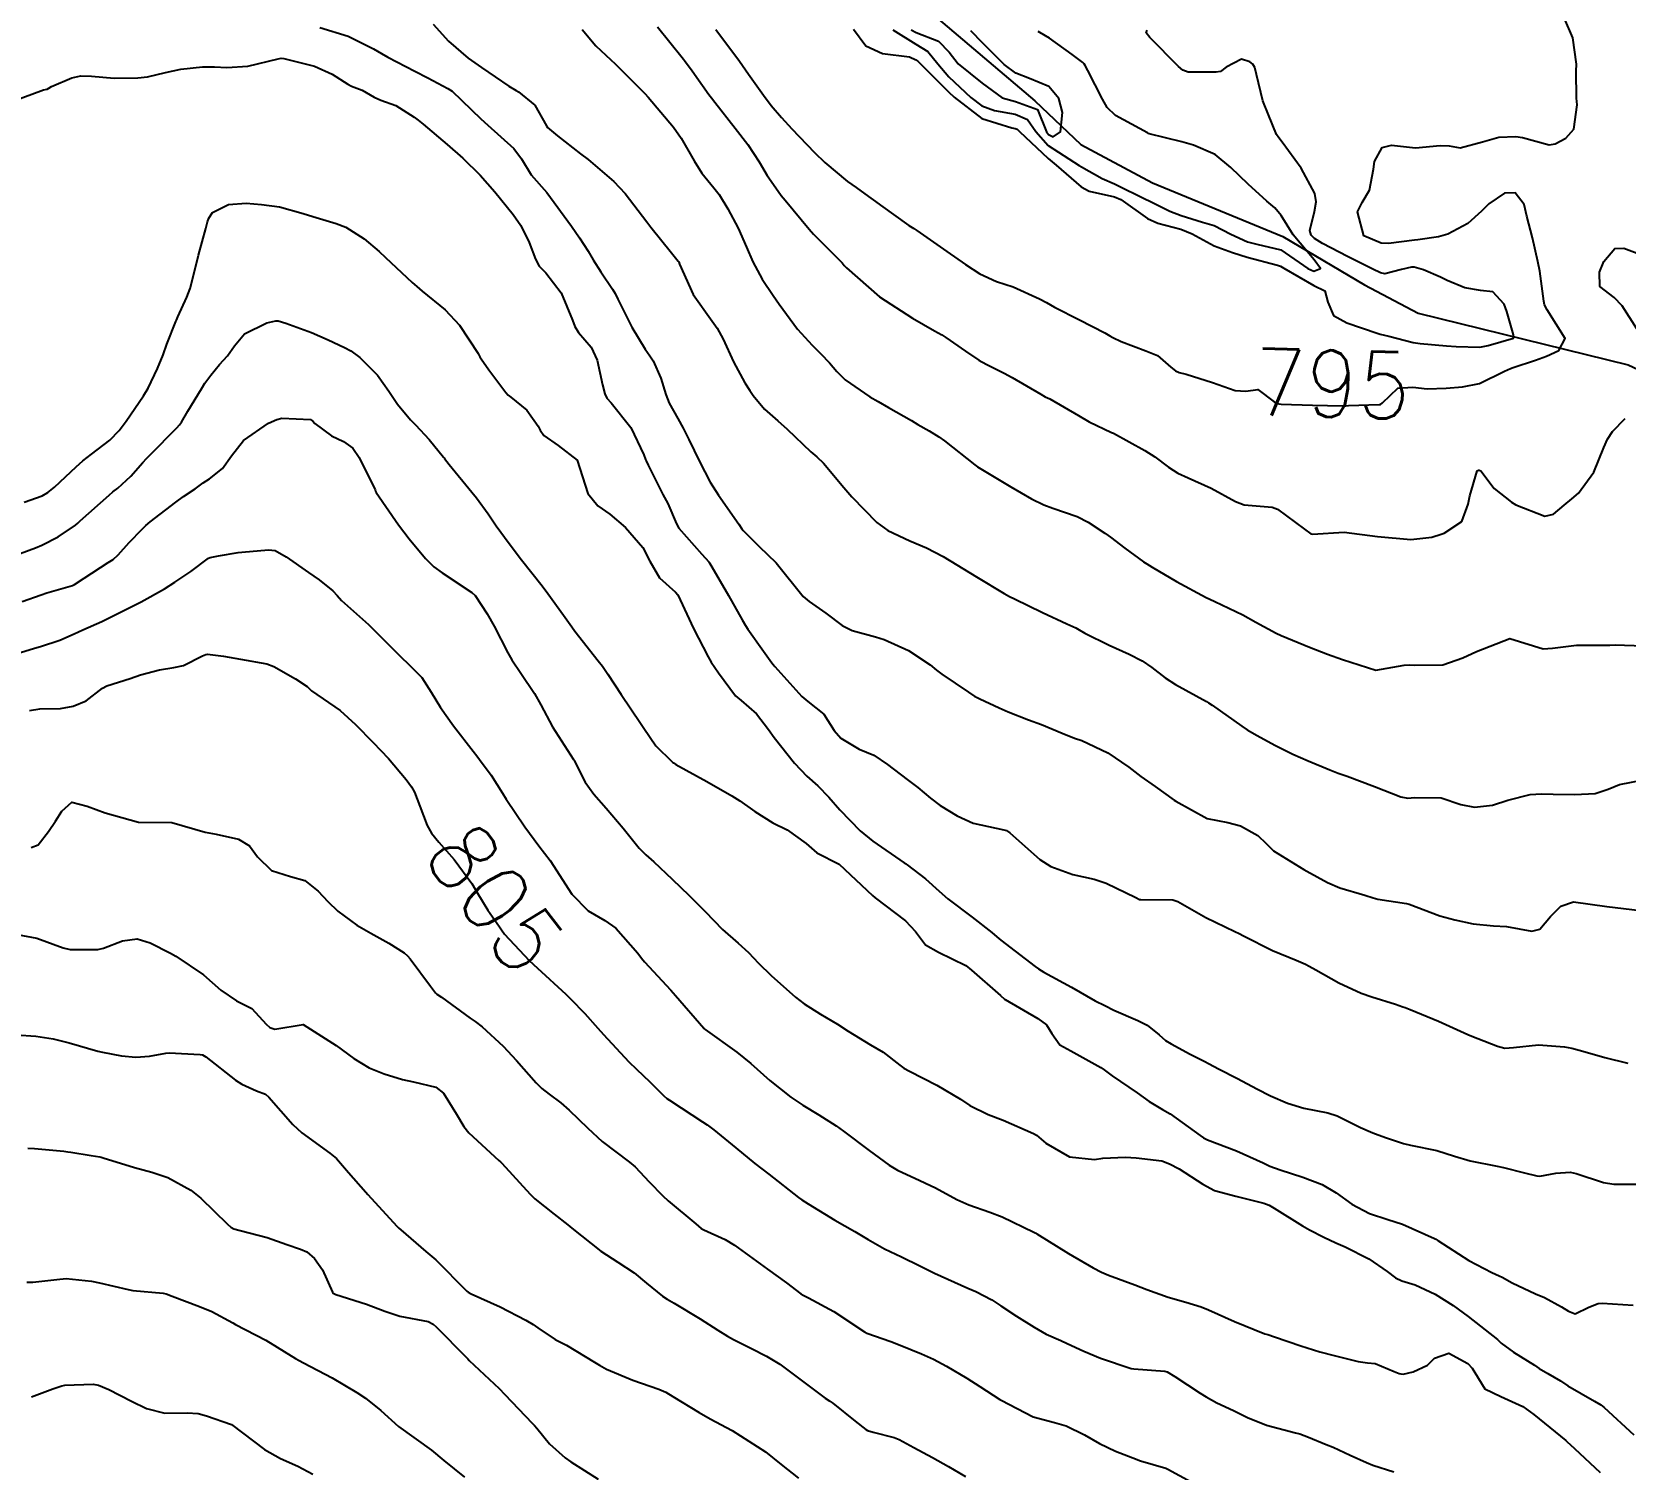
# Model space of a CAD drawing. Header units: metres. Extents: x 307586 to 320046, y 7427249 to 7434250.
# Drawn here: x 319217.2 to 319312.7, y 7427712.1 to 7427798.2 of the extents above; entities that cross this region are included whole.
import ezdxf
from ezdxf.enums import TextEntityAlignment as Align

# ---------------------------------------------------------------- set-up
doc = ezdxf.new("R2010")
doc.units = ezdxf.units.M
doc.header["$MEASUREMENT"] = 0
for name, color, linetype in [('Cotas', 45, 'Continuous'), ('Curvas de Nivel 1m', 11, 'Continuous'), ('Curvas de Nivel 5m', 15, 'Continuous'), ('Hidrografia', 140, 'Continuous')]:
    doc.layers.add(name, color=color, linetype=linetype)
doc.styles.add('Style-STANDARD', font='STANDARD.shx')

msp = doc.modelspace()

# ---------------------------------------------------------------- linework, layer by layer
at = {"layer": 'Curvas de Nivel 1m', "flags": 128}
for points, elevation in [([(319234.466, 7427798.49), (319236.171, 7427797.978), (319237.685, 7427797.213), (319238.156, 7427796.936), (319238.528, 7427796.726), (319240.145, 7427795.892), (319240.935, 7427795.492), (319242.135, 7427794.855), (319242.382, 7427794.678), (319244.117, 7427793.031), (319244.535, 7427792.656), (319246.092, 7427791.252), (319246.541, 7427790.633), (319247.123, 7427789.674), (319248.063, 7427788.61), (319249.538, 7427786.595), (319250.026, 7427785.899), (319250.532, 7427785.094), (319250.845, 7427784.578), (319251.298, 7427783.862), (319251.996, 7427782.835), (319252.154, 7427782.558), (319252.313, 7427782.231), (319253.16, 7427780.548), (319253.95, 7427779.224), (319254.238, 7427778.827), (319254.428, 7427778.533), (319254.896, 7427777.489), (319255.201, 7427776.521), (319255.397, 7427776), (319255.901, 7427775.075), (319256.222, 7427774.507), (319256.568, 7427773.822), (319257.21, 7427772.497), (319257.855, 7427771.267), (319258.348, 7427770.485), (319259.556, 7427768.743), (319259.745, 7427768.471), (319259.822, 7427768.371), (319260.773, 7427767.416), (319261.803, 7427766.44), (319263.421, 7427764.424), (319263.77, 7427764.114), (319264.772, 7427763.414), (319265.756, 7427762.679), (319266.346, 7427762.384), (319267.747, 7427761.994), (319268.277, 7427761.832), (319269.736, 7427761.19), (319271.031, 7427760.33), (319271.407, 7427760.012), (319271.717, 7427759.772), (319273.322, 7427758.689), (319273.704, 7427758.433), (319273.792, 7427758.387), (319273.999, 7427758.296), (319275.164, 7427757.745), (319275.695, 7427757.502), (319276.919, 7427757.03), (319277.688, 7427756.751), (319278.925, 7427756.238), (319279.679, 7427755.939), (319280.117, 7427755.783), (319281.666, 7427755.056), (319282.921, 7427754.187), (319283.648, 7427753.639), (319284.511, 7427753.036), (319285.634, 7427752.223), (319285.733, 7427752.149), (319287.618, 7427751.117), (319288.858, 7427750.873), (319289.611, 7427750.68), (319290.648, 7427750.094), (319291.145, 7427749.631), (319291.594, 7427749.177), (319293.415, 7427748.062), (319293.582, 7427747.969), (319294.826, 7427747.292), (319295.572, 7427746.976), (319297.066, 7427746.517), (319297.566, 7427746.362), (319297.851, 7427746.291), (319299.563, 7427746.02), (319299.723, 7427745.978), (319301.553, 7427745.287), (319302.449, 7427745.051), (319303.546, 7427744.818), (319304.777, 7427744.689), (319305.544, 7427744.644), (319307.063, 7427744.372), (319307.542, 7427744.496), (319308.189, 7427745.245), (319308.807, 7427745.871), (319309.566, 7427746.118), (319311.563, 7427745.84), (319313.56, 7427745.613)], 799), ([(319241.255, 7427798.694), (319242.168, 7427797.676), (319243.341, 7427796.668), (319244.147, 7427796.098), (319245.79, 7427794.99), (319246.134, 7427794.777), (319246.218, 7427794.723), (319246.358, 7427794.637), (319247.341, 7427793.838), (319248.05, 7427792.611), (319248.112, 7427792.518), (319248.699, 7427792.009), (319250.088, 7427790.925), (319250.534, 7427790.583), (319251.383, 7427789.878), (319252.07, 7427789.268), (319252.762, 7427788.553), (319254.046, 7427786.868), (319254.291, 7427786.538), (319255.537, 7427785.001), (319255.931, 7427784.511), (319255.963, 7427784.461), (319256.011, 7427784.325), (319256.825, 7427782.502), (319257.969, 7427780.908), (319258.273, 7427780.487), (319258.618, 7427779.821), (319259.237, 7427778.477), (319259.93, 7427777.206), (319260.217, 7427776.757), (319260.419, 7427776.463), (319261.106, 7427775.647), (319261.9, 7427774.929), (319262.454, 7427774.434), (319263.88, 7427773.088), (319264.241, 7427772.779), (319264.629, 7427772.409), (319265.851, 7427770.936), (319266.343, 7427770.385), (319267.828, 7427768.855), (319268.499, 7427768.363), (319269.817, 7427767.746), (319270.804, 7427767.327), (319271.808, 7427766.809), (319272.626, 7427766.312), (319273.792, 7427765.592), (319275.462, 7427764.591), (319275.775, 7427764.417), (319276.078, 7427764.267), (319277.765, 7427763.466), (319279.21, 7427762.784), (319279.756, 7427762.537), (319279.954, 7427762.426), (319280.301, 7427762.222), (319281.742, 7427761.498), (319282.957, 7427760.966), (319283.729, 7427760.568), (319284.301, 7427760.171), (319285.1, 7427759.543), (319285.713, 7427759.144), (319287.572, 7427758.131), (319287.702, 7427758.055), (319287.926, 7427757.902), (319289.688, 7427756.651), (319290.019, 7427756.438), (319290.607, 7427756.096), (319291.674, 7427755.518), (319292.753, 7427754.982), (319293.661, 7427754.583), (319294.965, 7427754.04), (319295.46, 7427753.842), (319295.65, 7427753.784), (319296.012, 7427753.664), (319297.643, 7427753.026), (319299.22, 7427752.412), (319299.636, 7427752.339), (319300.036, 7427752.383), (319301.637, 7427752.349), (319302.809, 7427751.948), (319303.631, 7427751.795), (319304.708, 7427751.924), (319305.636, 7427752.21), (319306.973, 7427752.563), (319307.64, 7427752.606), (319308.341, 7427752.58), (319309.64, 7427752.558), (319310.864, 7427752.624), (319311.643, 7427752.878), (319312.318, 7427753.161), (319313.649, 7427753.418)], 798), ([(319250.181, 7427798.373), (319250.993, 7427797.4), (319251.895, 7427796.564), (319252.159, 7427796.327), (319253.935, 7427794.542), (319254.131, 7427794.329), (319255.645, 7427792.525), (319256.103, 7427791.879), (319256.893, 7427790.508), (319257.343, 7427789.768), (319258.067, 7427788.899), (319258.382, 7427788.487), (319258.897, 7427787.639), (319259.517, 7427786.475), (319260.026, 7427785.35), (319260.411, 7427784.464), (319260.964, 7427783.417), (319261.612, 7427782.446), (319261.985, 7427781.92), (319263.084, 7427780.429), (319263.953, 7427779.463), (319264.482, 7427778.946), (319265.005, 7427778.404), (319265.438, 7427777.898), (319265.933, 7427777.397), (319267.41, 7427776.375), (319267.919, 7427776.087), (319268.531, 7427775.746), (319269.902, 7427774.96), (319270.281, 7427774.727), (319270.959, 7427774.334), (319271.55, 7427773.986), (319271.887, 7427773.741), (319273.694, 7427772.302), (319273.871, 7427772.175), (319274.165, 7427771.999), (319275.854, 7427770.978), (319277.096, 7427770.257), (319277.839, 7427769.9), (319278.369, 7427769.713), (319279.833, 7427769.212), (319280.486, 7427768.877), (319281.495, 7427768.205), (319281.689, 7427768.069), (319281.821, 7427767.976), (319282.696, 7427767.309), (319283.806, 7427766.492), (319283.997, 7427766.369), (319284.326, 7427766.172), (319285.79, 7427765.319), (319287.55, 7427764.359), (319287.775, 7427764.248), (319288.073, 7427764.127), (319289.765, 7427763.311), (319290.535, 7427762.872), (319291.754, 7427762.214), (319292.054, 7427762.077), (319293.743, 7427761.381), (319294.821, 7427760.959), (319295.732, 7427760.64), (319297.723, 7427760.01), (319299.425, 7427760.304), (319299.736, 7427760.326), (319300.057, 7427760.306), (319301.737, 7427760.327), (319302.937, 7427760.752), (319303.745, 7427761.122), (319305.753, 7427761.91), (319307.747, 7427761.276), (319308.311, 7427761.32), (319309.749, 7427761.495), (319311.399, 7427761.494), (319311.75, 7427761.505), (319312.067, 7427761.519), (319313.749, 7427761.453)], 797), ([(319254.699, 7427798.535), (319256.165, 7427796.705), (319256.247, 7427796.602), (319256.316, 7427796.518), (319256.765, 7427795.9), (319257.776, 7427794.495), (319257.928, 7427794.29), (319258.128, 7427794.025), (319259.338, 7427792.478), (319260.098, 7427791.497), (319260.787, 7427790.459), (319261.266, 7427789.643), (319262.063, 7427788.491), (319262.105, 7427788.44), (319262.332, 7427788.165), (319263.773, 7427786.423), (319264.039, 7427786.128), (319265.751, 7427784.394), (319265.873, 7427784.253), (319266.01, 7427784.102), (319267.993, 7427782.37), (319269.974, 7427781.088), (319271.294, 7427780.33), (319271.721, 7427780.084), (319271.959, 7427779.926), (319273.151, 7427779.108), (319273.946, 7427778.577), (319274.118, 7427778.471), (319274.464, 7427778.292), (319275.452, 7427777.791), (319275.936, 7427777.539), (319277.65, 7427776.529), (319277.924, 7427776.384), (319278.201, 7427776.247), (319279.908, 7427775.259), (319280.554, 7427774.871), (319281.894, 7427774.25), (319282.002, 7427774.199), (319283.883, 7427773.155), (319284.49, 7427772.782), (319285.311, 7427772.158), (319285.868, 7427771.807), (319286.486, 7427771.522), (319287.855, 7427770.904), (319289.326, 7427770.115), (319289.841, 7427769.917), (319291.514, 7427769.759), (319291.839, 7427769.652), (319293.443, 7427768.448), (319293.824, 7427768.176), (319293.925, 7427768.159), (319295.827, 7427768.278), (319297.823, 7427768.01), (319299.821, 7427767.834), (319301.087, 7427767.971), (319301.641, 7427768.148), (319301.827, 7427768.214), (319302.877, 7427768.91), (319303.252, 7427769.946), (319303.357, 7427770.446), (319303.803, 7427771.941), (319303.843, 7427771.971), (319303.873, 7427771.975), (319303.912, 7427771.978), (319304.005, 7427771.938), (319304.813, 7427770.876), (319305.854, 7427770.061), (319306.114, 7427769.907), (319307.843, 7427769.225), (319308.376, 7427769.354), (319309.016, 7427769.878), (319309.472, 7427770.259), (319309.86, 7427770.6), (319310.776, 7427771.856), (319311.389, 7427773.348), (319311.605, 7427773.844), (319311.9, 7427774.307), (319312.66, 7427775.084)], 796), ([(319266.425, 7427798.396), (319267.18, 7427797.392), (319268.169, 7427796.947), (319269.787, 7427796.734), (319270.165, 7427796.564), (319270.294, 7427796.478), (319270.432, 7427796.346), (319272.138, 7427794.635), (319272.46, 7427794.317), (319274.12, 7427793.045), (319275.914, 7427792.483), (319276.115, 7427792.457), (319276.241, 7427792.404), (319276.368, 7427792.276), (319278.089, 7427790.66), (319278.579, 7427790.245), (319280.07, 7427788.947), (319280.548, 7427788.703), (319282.065, 7427788.362), (319282.442, 7427788.196), (319284.052, 7427787.065), (319284.661, 7427786.783), (319286.046, 7427786.414), (319286.714, 7427786.143), (319288.032, 7427785.425), (319289.128, 7427785.017), (319290.022, 7427784.747), (319291.831, 7427784.268), (319292.015, 7427784.208), (319292.216, 7427784.078), (319294.003, 7427783.053), (319294.67, 7427782.721), (319294.857, 7427782.047), (319295.195, 7427781.252), (319295.981, 7427780.812), (319297.805, 7427780.181), (319297.974, 7427780.129), (319298.512, 7427780.005), (319299.968, 7427779.636), (319300.382, 7427779.569), (319301.965, 7427779.43), (319302.534, 7427779.384), (319303.964, 7427779.361), (319304.454, 7427779.445), (319305.973, 7427779.895), (319305.975, 7427780.099), (319305.567, 7427781.495), (319305.405, 7427781.919), (319304.74, 7427782.669), (319304.001, 7427782.737), (319303.054, 7427782.898), (319302.007, 7427783.349), (319301.589, 7427783.547), (319300.575, 7427783.982), (319300.015, 7427784.144), (319299.863, 7427784.144), (319299.268, 7427783.997), (319298.266, 7427783.752), (319298.011, 7427783.8), (319297.553, 7427784.015), (319296.024, 7427784.792), (319294.524, 7427785.564), (319294.04, 7427785.859), (319293.857, 7427786.062), (319293.776, 7427786.332), (319294.057, 7427787.484), (319294.146, 7427788.059), (319294.07, 7427788.564), (319293.249, 7427790.068), (319292.108, 7427791.637), (319291.91, 7427791.882), (319291.778, 7427792.085), (319291.293, 7427793.261), (319290.956, 7427794.098), (319290.578, 7427795.683), (319290.471, 7427796.105), (319290.361, 7427796.303), (319290.166, 7427796.443), (319289.686, 7427796.597), (319288.754, 7427796.124), (319288.417, 7427795.869), (319288.158, 7427795.833), (319286.485, 7427795.828), (319286.16, 7427795.944), (319285.894, 7427796.163), (319284.18, 7427797.91), (319283.974, 7427798.182), (319284.035, 7427798.331)], 794), ([(319268.792, 7427798.364), (319270.174, 7427797.492), (319270.889, 7427797.059), (319271.491, 7427796.33), (319272.151, 7427795.541), (319273.46, 7427794.307), (319274.128, 7427793.809), (319274.886, 7427793.532), (319276.123, 7427793.298), (319276.848, 7427792.997), (319277.357, 7427792.261), (319278.101, 7427791.441), (319279.946, 7427790.231), (319280.082, 7427790.147), (319281.323, 7427789.459), (319282.072, 7427789.137), (319284.013, 7427788.181), (319284.063, 7427788.149), (319285.39, 7427787.494), (319286.054, 7427787.241), (319287.34, 7427786.847), (319288.048, 7427786.636), (319289.028, 7427786.12), (319290.036, 7427785.654), (319290.605, 7427785.531), (319292.029, 7427785.178), (319293.656, 7427784.064), (319294.011, 7427783.912), (319294.401, 7427784.054), (319294.021, 7427784.588), (319292.777, 7427786.073), (319292.055, 7427787.241), (319291.679, 7427787.706), (319291.199, 7427788.093), (319290.078, 7427789.113), (319289.046, 7427790.12), (319288.094, 7427790.894), (319286.796, 7427791.45), (319286.105, 7427791.647), (319284.153, 7427792.139), (319284.113, 7427792.155), (319284.048, 7427792.181), (319282.123, 7427793.237), (319281.63, 7427793.71), (319281.352, 7427794.212), (319280.463, 7427795.921), (319280.304, 7427796.228), (319280.252, 7427796.317), (319280.165, 7427796.403), (319279.534, 7427796.872), (319278.179, 7427797.864), (319277.927, 7427798.001), (319277.505, 7427798.26)], 793), ([(319269.885, 7427798.353), (319270.181, 7427798.192), (319271.533, 7427797.686), (319272.17, 7427797.025), (319272.699, 7427796.315), (319274.146, 7427795.17), (319275.34, 7427794.288), (319276.131, 7427794.075), (319277.454, 7427793.588), (319278.002, 7427792.252), (319278.11, 7427792.089), (319278.401, 7427791.955), (319278.83, 7427792.243), (319278.961, 7427793.405), (319278.728, 7427794.244), (319278.144, 7427794.969), (319276.972, 7427795.447), (319276.155, 7427795.77), (319275.468, 7427796.287), (319274.175, 7427797.558), (319273.47, 7427798.307)], 792), ([(319216.747, 7427770.067), (319217.838, 7427770.456), (319218.166, 7427770.64), (319218.564, 7427770.963), (319219.225, 7427771.584), (319219.861, 7427772.174), (319220.271, 7427772.54), (319220.786, 7427772.936), (319221.881, 7427773.775), (319222.444, 7427774.358), (319222.86, 7427774.91), (319223.908, 7427776.44), (319224.184, 7427776.897), (319224.749, 7427778.073), (319225.074, 7427778.889), (319225.299, 7427779.536), (319225.837, 7427780.881), (319225.874, 7427780.971), (319225.967, 7427781.176), (319226.506, 7427782.351), (319226.699, 7427782.869), (319226.942, 7427783.805), (319227.194, 7427784.862), (319227.627, 7427786.454), (319227.741, 7427786.854), (319227.819, 7427787.071), (319228.041, 7427787.419), (319228.986, 7427787.904), (319230.05, 7427787.976), (319230.96, 7427787.906), (319232.047, 7427787.754), (319233.462, 7427787.365), (319234.039, 7427787.18), (319235.451, 7427786.766), (319236.031, 7427786.531), (319237.118, 7427785.838), (319238.016, 7427785.087), (319238.396, 7427784.726), (319239.998, 7427783.222), (319240.269, 7427782.979), (319240.597, 7427782.701), (319241.976, 7427781.585), (319242.84, 7427780.671), (319243.946, 7427778.965), (319244.057, 7427778.771), (319244.129, 7427778.657), (319244.585, 7427777.999), (319245.6, 7427776.635), (319245.755, 7427776.476), (319245.91, 7427776.358), (319246.867, 7427775.585), (319247.543, 7427774.613), (319247.657, 7427774.379), (319247.887, 7427774.062), (319248.747, 7427773.467), (319249.873, 7427772.59), (319250.525, 7427770.58), (319251.119, 7427769.854), (319251.831, 7427769.358), (319252.78, 7427768.55), (319253.805, 7427767.355), (319254.231, 7427766.533), (319254.803, 7427765.544), (319255.775, 7427764.68), (319255.912, 7427764.509), (319256.052, 7427764.226), (319256.839, 7427762.499), (319257.727, 7427760.794), (319257.916, 7427760.488), (319258.355, 7427759.845), (319259.365, 7427758.473), (319259.7, 7427758.187), (319260.628, 7427757.392), (319261.342, 7427756.445), (319261.676, 7427755.961), (319262.9, 7427754.428), (319263.645, 7427753.656), (319264.3, 7427753.07), (319264.953, 7427752.4), (319265.622, 7427751.643), (319266.839, 7427750.378), (319267.597, 7427749.755), (319269.467, 7427748.469), (319269.583, 7427748.397), (319269.61, 7427748.376), (319269.651, 7427748.349), (319270.745, 7427747.503), (319271.567, 7427746.759), (319272.089, 7427746.315), (319273.547, 7427745.213), (319274.711, 7427744.282), (319275.167, 7427743.913), (319275.526, 7427743.626), (319277.311, 7427742.252), (319277.511, 7427742.11), (319277.837, 7427741.916), (319279.495, 7427741.008), (319280.918, 7427740.206), (319281.48, 7427739.91), (319282.027, 7427739.645), (319283.471, 7427739.023), (319284.035, 7427738.738), (319284.744, 7427738.161), (319285.131, 7427737.826), (319285.458, 7427737.612), (319286.593, 7427736.997), (319287.447, 7427736.588), (319287.745, 7427736.425), (319288.292, 7427736.117), (319289.435, 7427735.547), (319290.591, 7427734.922), (319291.419, 7427734.5), (319292.435, 7427734.07), (319293.41, 7427733.768), (319294.848, 7427733.479), (319295.406, 7427733.3), (319296.797, 7427732.618), (319297.396, 7427732.35), (319297.646, 7427732.257), (319298.366, 7427731.995), (319299.388, 7427731.658), (319299.8, 7427731.562), (319301.382, 7427731.226), (319302.434, 7427730.893), (319303.373, 7427730.611), (319304.991, 7427730.293), (319305.367, 7427730.215), (319306.636, 7427729.897), (319307.37, 7427729.714), (319307.553, 7427729.704), (319308.515, 7427729.873), (319309.374, 7427729.929), (319309.719, 7427729.857), (319311.365, 7427729.32), (319311.976, 7427729.222), (319313.364, 7427729.224)], 801), ([(319313.353, 7427780.452), (319312.488, 7427781.835), (319311.998, 7427782.319), (319311.137, 7427782.986), (319311.122, 7427783.853), (319311.389, 7427784.482), (319312.034, 7427785.256), (319312.584, 7427785.285), (319314.027, 7427784.735)], 796), ([(319216.508, 7427766.983), (319217.432, 7427767.34), (319217.801, 7427767.484), (319218.785, 7427767.984), (319219.819, 7427768.698), (319219.958, 7427768.81), (319220.107, 7427768.946), (319221.839, 7427770.495), (319222.069, 7427770.69), (319222.353, 7427770.915), (319223.143, 7427771.618), (319223.866, 7427772.434), (319224.087, 7427772.679), (319224.304, 7427772.894), (319225.89, 7427774.528), (319226.053, 7427774.707), (319226.167, 7427774.867), (319226.553, 7427775.517), (319227.382, 7427776.858), (319227.583, 7427777.19), (319227.925, 7427777.681), (319228.463, 7427778.317), (319228.929, 7427778.84), (319229.358, 7427779.426), (319229.956, 7427780.145), (319231.283, 7427780.81), (319231.832, 7427780.935), (319231.965, 7427780.931), (319232.427, 7427780.795), (319233.957, 7427780.234), (319234.969, 7427779.786), (319235.949, 7427779.341), (319236.33, 7427779.13), (319236.852, 7427778.741), (319237.927, 7427777.67), (319238.598, 7427776.723), (319239.121, 7427775.933), (319239.896, 7427774.997), (319240.042, 7427774.856), (319240.195, 7427774.705), (319241.005, 7427773.814), (319241.874, 7427772.768), (319241.908, 7427772.715), (319241.936, 7427772.679), (319242.215, 7427772.329), (319243.576, 7427770.663), (319243.84, 7427770.334), (319244.544, 7427769.363), (319245.03, 7427768.642), (319245.807, 7427767.587), (319246.554, 7427766.622), (319247.777, 7427765.063), (319248.123, 7427764.606), (319249.057, 7427763.3), (319249.555, 7427762.592), (319249.749, 7427762.334), (319251.143, 7427760.569), (319251.391, 7427760.236), (319251.715, 7427759.762), (319252.518, 7427758.552), (319253.677, 7427756.839), (319253.866, 7427756.537), (319254.6, 7427755.463), (319255.565, 7427754.511), (319255.616, 7427754.474), (319255.652, 7427754.445), (319255.799, 7427754.361), (319257.641, 7427753.343), (319259.149, 7427752.475), (319259.628, 7427752.168), (319260.529, 7427751.546), (319261.609, 7427750.861), (319262.46, 7427750.431), (319263.595, 7427749.63), (319264.242, 7427749.063), (319265.583, 7427748.39), (319267.564, 7427746.5), (319267.723, 7427746.368), (319269.543, 7427744.997), (319270.148, 7427744.341), (319270.756, 7427743.559), (319271.521, 7427743.119), (319273.158, 7427742.304), (319273.509, 7427742.044), (319275.24, 7427740.52), (319275.483, 7427740.303), (319275.527, 7427740.27), (319277.472, 7427739.149), (319277.994, 7427738.767), (319278.306, 7427738.237), (319278.786, 7427737.559), (319279.453, 7427737.204), (319281.258, 7427736.202), (319281.441, 7427736.066), (319281.927, 7427735.704), (319283.42, 7427734.682), (319284.144, 7427734.169), (319284.946, 7427733.695), (319285.406, 7427733.422), (319287.199, 7427732.132), (319287.391, 7427731.998), (319287.649, 7427731.866), (319289.38, 7427731.21), (319290.967, 7427730.486), (319291.366, 7427730.304), (319291.987, 7427730.074), (319293.359, 7427729.629), (319294.512, 7427729.2), (319295.35, 7427728.698), (319296.284, 7427728.021), (319297.337, 7427727.46), (319298.448, 7427727.108), (319299.331, 7427726.821), (319301.238, 7427725.961), (319301.322, 7427725.915), (319301.442, 7427725.838), (319303.304, 7427724.65), (319304.68, 7427723.919), (319305.107, 7427723.729), (319305.29, 7427723.637), (319305.882, 7427723.309), (319307.28, 7427722.642), (319307.822, 7427722.425), (319308.856, 7427721.866), (319309.269, 7427721.613), (319309.675, 7427721.45), (319310.483, 7427721.848), (319311.047, 7427722.071), (319311.275, 7427722.085), (319313.132, 7427721.964)], 802), ([(319216.622, 7427764.119), (319217.766, 7427764.513), (319218.101, 7427764.636), (319219.233, 7427764.955), (319219.646, 7427765.079), (319219.775, 7427765.139), (319220.343, 7427765.506), (319221.788, 7427766.446), (319222.074, 7427766.634), (319222.378, 7427766.914), (319223.051, 7427767.661), (319223.816, 7427768.452), (319224.045, 7427768.671), (319224.299, 7427768.893), (319225.835, 7427770.076), (319226.305, 7427770.398), (319226.996, 7427770.858), (319227.48, 7427771.222), (319227.852, 7427771.474), (319228.629, 7427772.074), (319229.175, 7427772.837), (319229.882, 7427773.755), (319231.396, 7427774.807), (319231.895, 7427775.028), (319232.187, 7427775.089), (319233.895, 7427775.011), (319234.038, 7427774.922), (319234.169, 7427774.776), (319235.158, 7427774.033), (319235.882, 7427773.692), (319236.434, 7427773.3), (319236.812, 7427772.741), (319237.769, 7427770.806), (319237.806, 7427770.73), (319237.842, 7427770.655), (319239.171, 7427768.717), (319239.81, 7427767.872), (319240.784, 7427766.695), (319241.295, 7427766.194), (319241.784, 7427765.832), (319243.576, 7427764.662), (319243.771, 7427764.472), (319244.492, 7427763.38), (319244.903, 7427762.643), (319245.729, 7427761.036), (319245.972, 7427760.628), (319246.507, 7427759.83), (319247.321, 7427758.614), (319247.693, 7427757.925), (319248.393, 7427756.603), (319249.654, 7427754.654), (319249.684, 7427754.62), (319249.699, 7427754.589), (319250.356, 7427753.295), (319250.877, 7427752.571), (319251.621, 7427751.744), (319252.636, 7427750.55), (319253.591, 7427749.349), (319253.996, 7427748.943), (319254.475, 7427748.527), (319255.568, 7427747.489), (319256.593, 7427746.5), (319257.543, 7427745.543), (319258.58, 7427744.48), (319259.525, 7427743.657), (319260.146, 7427743.087), (319260.745, 7427742.452), (319261.502, 7427741.723), (319262.966, 7427740.425), (319263.479, 7427740.013), (319264.466, 7427739.399), (319265.467, 7427738.799), (319266.104, 7427738.384), (319267.455, 7427737.566), (319268.207, 7427737.115), (319269.203, 7427736.344), (319269.44, 7427736.169), (319269.787, 7427735.987), (319271.425, 7427735.139), (319272.843, 7427734.306), (319273.409, 7427733.934), (319274.503, 7427733.383), (319275.401, 7427733.046), (319277.225, 7427732.252), (319277.391, 7427732.147), (319277.946, 7427731.68), (319279.372, 7427730.853), (319280.875, 7427730.7), (319281.371, 7427730.767), (319282.734, 7427730.825), (319283.372, 7427730.789), (319284.907, 7427730.619), (319285.367, 7427730.433), (319285.942, 7427730.144), (319287.354, 7427729.225), (319288.066, 7427728.835), (319289.347, 7427728.495), (319291.007, 7427728.083), (319291.342, 7427727.949), (319291.631, 7427727.786), (319293.33, 7427726.727), (319293.76, 7427726.486), (319294.607, 7427726.041), (319295.318, 7427725.698), (319295.879, 7427725.46), (319297.304, 7427724.748), (319298.41, 7427723.993), (319298.899, 7427723.596), (319299.287, 7427723.423), (319300.077, 7427723.18), (319301.28, 7427722.626), (319302.354, 7427721.949), (319303.263, 7427721.294), (319305.003, 7427719.914), (319305.125, 7427719.795), (319305.241, 7427719.688), (319305.979, 7427719.159), (319307.228, 7427718.37), (319307.516, 7427718.176), (319308.037, 7427717.878), (319308.787, 7427717.435), (319309.216, 7427717.134), (319310.831, 7427716.219), (319311.205, 7427715.999), (319311.405, 7427715.838), (319313.179, 7427714.196)], 803), ([(319216.267, 7427760.985), (319217.371, 7427761.329), (319217.727, 7427761.426), (319218.88, 7427761.81), (319219.741, 7427762.171), (319220.276, 7427762.411), (319221.395, 7427762.925), (319221.755, 7427763.108), (319222.965, 7427763.704), (319223.765, 7427764.104), (319225.152, 7427764.879), (319225.777, 7427765.274), (319226.728, 7427765.916), (319227.791, 7427766.704), (319227.89, 7427766.751), (319228.391, 7427766.844), (319229.575, 7427767.053), (319229.797, 7427767.074), (319231.398, 7427767.207), (319231.798, 7427767.169), (319232.441, 7427766.794), (319233.784, 7427765.852), (319234.431, 7427765.422), (319235.252, 7427764.758), (319235.501, 7427764.485), (319235.767, 7427764.186), (319237.375, 7427762.734), (319237.748, 7427762.389), (319239.394, 7427760.713), (319239.72, 7427760.417), (319240.574, 7427759.559), (319241.14, 7427758.688), (319241.689, 7427757.759), (319242.468, 7427756.672), (319243.658, 7427755.154), (319243.874, 7427754.876), (319244.037, 7427754.654), (319244.718, 7427753.718), (319245.411, 7427752.633), (319245.628, 7427752.287), (319246.738, 7427750.619), (319247.592, 7427749.49), (319248.258, 7427748.603), (319249.553, 7427746.59), (319250.548, 7427745.58), (319251.537, 7427745.005), (319252.197, 7427744.553), (319253.518, 7427743.046), (319253.736, 7427742.758), (319253.916, 7427742.534), (319255.488, 7427740.83), (319255.773, 7427740.507), (319257.464, 7427738.559), (319257.495, 7427738.521), (319257.543, 7427738.489), (319259.443, 7427737.128), (319260.283, 7427736.452), (319261.423, 7427735.423), (319262.689, 7427734.427), (319263.408, 7427733.951), (319264.366, 7427733.369), (319265.396, 7427732.708), (319265.844, 7427732.385), (319267.376, 7427731.234), (319268.576, 7427730.352), (319269.066, 7427730.051), (319269.359, 7427729.91), (319270.104, 7427729.584), (319271.35, 7427728.987), (319272.633, 7427728.307), (319273.34, 7427727.979), (319274.597, 7427727.543), (319275.333, 7427727.25), (319277.231, 7427726.344), (319277.323, 7427726.294), (319277.354, 7427726.28), (319277.406, 7427726.249), (319279.306, 7427725.069), (319280.781, 7427724.205), (319281.29, 7427723.945), (319281.711, 7427723.773), (319283.283, 7427723.193), (319284.009, 7427722.898), (319285.276, 7427722.438), (319286.339, 7427722.139), (319287.269, 7427721.864), (319287.7, 7427721.69), (319289.256, 7427720.982), (319291.066, 7427720.261), (319291.245, 7427720.203), (319291.652, 7427720.076), (319293.238, 7427719.539), (319294.37, 7427719.179), (319295.232, 7427718.945), (319296.656, 7427718.589), (319297.228, 7427718.518), (319297.689, 7427718.465), (319298.831, 7427717.986), (319299.12, 7427717.88), (319299.222, 7427717.851), (319299.365, 7427717.835), (319299.958, 7427717.973), (319300.81, 7427718.381), (319301.231, 7427718.802), (319302.096, 7427719.09), (319303.228, 7427718.47), (319303.485, 7427718.196), (319303.646, 7427717.934), (319304.254, 7427716.965), (319305.209, 7427716.499), (319306.526, 7427715.897), (319307.196, 7427715.421), (319309.1, 7427713.861), (319309.138, 7427713.826), (319309.172, 7427713.806), (319309.635, 7427713.389), (319311.154, 7427711.954)], 804), ([(319217.174, 7427749.387), (319217.589, 7427749.541), (319218.215, 7427750.345), (319218.632, 7427750.96), (319219.006, 7427751.559), (319219.614, 7427752.107), (319220.534, 7427751.858), (319221.608, 7427751.459), (319223.603, 7427750.9), (319225.603, 7427750.87), (319227.597, 7427750.303), (319228.254, 7427750.185), (319229.593, 7427749.879), (319230.248, 7427749.479), (319230.739, 7427748.813), (319231.571, 7427748.004), (319232.709, 7427747.645), (319233.562, 7427747.396), (319234.373, 7427746.768), (319234.944, 7427746.156), (319235.541, 7427745.563), (319236.682, 7427744.739), (319237.528, 7427744.259), (319238.59, 7427743.652), (319239.516, 7427743.067), (319239.706, 7427742.899), (319239.873, 7427742.705), (319241.094, 7427741.08), (319241.401, 7427740.681), (319241.437, 7427740.636), (319241.482, 7427740.597), (319241.75, 7427740.408), (319243.468, 7427739.168), (319243.771, 7427738.961), (319244.198, 7427738.649), (319245.446, 7427737.489), (319246.243, 7427736.622), (319247.42, 7427735.28), (319247.758, 7427734.946), (319248.2, 7427734.598), (319248.898, 7427734.078), (319249.404, 7427733.642), (319250.51, 7427732.569), (319251.381, 7427731.776), (319253.02, 7427730.543), (319253.36, 7427730.247), (319254.183, 7427729.359), (319255.003, 7427728.515), (319255.339, 7427728.218), (319256.98, 7427726.831), (319257.314, 7427726.569), (319257.458, 7427726.488), (319258.742, 7427725.904), (319259.304, 7427725.554), (319260.837, 7427724.445), (319261.29, 7427724.12), (319262.414, 7427723.296), (319263.275, 7427722.652), (319263.418, 7427722.561), (319263.738, 7427722.413), (319265.261, 7427721.596), (319267.093, 7427720.372), (319267.242, 7427720.292), (319268.677, 7427719.788), (319269.235, 7427719.576), (319270.498, 7427719.06), (319271.227, 7427718.732), (319272.012, 7427718.312), (319273.216, 7427717.599), (319274.009, 7427717.087), (319275.203, 7427716.324), (319275.288, 7427716.269), (319277.188, 7427715.279), (319278.469, 7427714.945), (319279.181, 7427714.737), (319280.268, 7427714.209), (319281.168, 7427713.691), (319282.127, 7427713.226), (319283.159, 7427712.816), (319283.634, 7427712.649), (319285.153, 7427712.195), (319285.261, 7427712.149), (319287.138, 7427711.124)], 806), ([(319216.34, 7427744.162), (319217.518, 7427743.96), (319219.085, 7427743.378), (319219.508, 7427743.271), (319221.16, 7427743.273), (319221.509, 7427743.346), (319222.648, 7427743.783), (319223.523, 7427743.913), (319224.302, 7427743.67), (319225.515, 7427743.049), (319225.845, 7427742.867), (319227.497, 7427741.764), (319228.532, 7427740.84), (319229.477, 7427740.192), (319230.394, 7427739.738), (319231.257, 7427738.803), (319231.46, 7427738.604), (319231.762, 7427738.494), (319233.463, 7427738.78), (319235.445, 7427737.528), (319236.499, 7427736.739), (319237.427, 7427736.176), (319238.311, 7427735.834), (319239.421, 7427735.492), (319240.068, 7427735.348), (319241.416, 7427735.021), (319241.872, 7427734.675), (319242.656, 7427733.412), (319243.084, 7427732.663), (319243.387, 7427732.291), (319245.192, 7427730.633), (319245.284, 7427730.553), (319245.361, 7427730.477), (319247.063, 7427728.613), (319247.339, 7427728.343), (319248.508, 7427727.41), (319249.316, 7427726.778), (319249.555, 7427726.578), (319251.299, 7427725.212), (319252.321, 7427724.55), (319253.286, 7427723.895), (319254.032, 7427723.28), (319254.993, 7427722.514), (319255.27, 7427722.33), (319255.682, 7427722.091), (319257.253, 7427721.151), (319258.308, 7427720.474), (319258.889, 7427720.115), (319259.237, 7427719.914), (319260.314, 7427719.367), (319261.228, 7427718.917), (319262.017, 7427718.432), (319263.21, 7427717.542), (319264.736, 7427716.397), (319265.018, 7427716.219), (319265.19, 7427716.103), (319266.536, 7427715.019), (319267.174, 7427714.517), (319267.268, 7427714.463), (319267.607, 7427714.363), (319268.864, 7427714.039), (319269.169, 7427713.916), (319270.051, 7427713.445), (319271.158, 7427712.845), (319272.124, 7427712.31), (319273.144, 7427711.709)], 807), ([(319216.263, 7427738.169), (319217.449, 7427738.073), (319218.485, 7427737.922), (319219.444, 7427737.683), (319221.171, 7427737.19), (319221.436, 7427737.13), (319222.576, 7427736.909), (319223.432, 7427736.82), (319224.252, 7427736.888), (319225.238, 7427737.071), (319225.436, 7427737.089), (319227.294, 7427736.992), (319227.434, 7427736.954), (319227.64, 7427736.848), (319229.419, 7427735.455), (319229.798, 7427735.205), (319230.671, 7427734.811), (319231.21, 7427734.602), (319231.409, 7427734.432), (319232.843, 7427732.785), (319233.386, 7427732.29), (319235.053, 7427731.07), (319235.364, 7427730.836), (319235.455, 7427730.749), (319236.178, 7427729.919), (319237.216, 7427728.731), (319237.341, 7427728.592), (319239.068, 7427726.704), (319239.191, 7427726.581), (319239.311, 7427726.477), (319240.81, 7427725.173), (319241.294, 7427724.778), (319241.415, 7427724.679), (319243.274, 7427722.801), (319243.358, 7427722.743), (319243.534, 7427722.656), (319245.261, 7427721.86), (319246.799, 7427721.065), (319247.246, 7427720.807), (319247.524, 7427720.606), (319248.559, 7427719.913), (319249.233, 7427719.567), (319250.92, 7427718.563), (319251.22, 7427718.373), (319251.631, 7427718.142), (319253.207, 7427717.469), (319254.776, 7427716.939), (319255.196, 7427716.748), (319255.606, 7427716.506), (319257.183, 7427715.543), (319257.853, 7427715.153), (319259.173, 7427714.46), (319261.16, 7427713.188), (319262.1, 7427712.431), (319263.141, 7427711.606)], 808), ([(319216.965, 7427731.376), (319217.367, 7427731.356), (319219.129, 7427731.189), (319219.365, 7427731.159), (319219.543, 7427731.126), (319220.765, 7427730.929), (319221.289, 7427730.848), (319221.362, 7427730.831), (319221.485, 7427730.795), (319223.356, 7427730.219), (319224.405, 7427729.936), (319225.35, 7427729.62), (319226.737, 7427728.856), (319227.336, 7427728.385), (319228.926, 7427726.826), (319229.13, 7427726.642), (319229.31, 7427726.549), (319229.687, 7427726.438), (319231.305, 7427726.02), (319232.487, 7427725.602), (319233.298, 7427725.328), (319233.69, 7427725.167), (319234.139, 7427724.767), (319234.617, 7427724.091), (319235.22, 7427722.751), (319235.272, 7427722.686), (319235.415, 7427722.605), (319237.262, 7427722.025), (319238.361, 7427721.609), (319239.252, 7427721.318), (319240.948, 7427720.982), (319241.245, 7427720.836), (319241.423, 7427720.678), (319243.225, 7427718.858), (319243.32, 7427718.755), (319243.412, 7427718.657), (319245.198, 7427716.983), (319245.551, 7427716.626), (319247.176, 7427714.907), (319247.329, 7427714.762), (319247.458, 7427714.606), (319248.222, 7427713.653), (319249.155, 7427712.816), (319249.502, 7427712.577), (319251.138, 7427711.549)], 809), ([(319217.188, 7427716.481), (319218.474, 7427716.951), (319219.006, 7427717.132), (319219.196, 7427717.17), (319220.893, 7427717.227), (319221.197, 7427717.168), (319221.828, 7427716.914), (319223.186, 7427716.221), (319224.081, 7427715.785), (319225.179, 7427715.504), (319226.519, 7427715.517), (319227.179, 7427715.48), (319227.668, 7427715.333), (319229.173, 7427714.82), (319231.158, 7427713.315), (319232.112, 7427712.79), (319233.146, 7427712.328), (319234.051, 7427711.855)], 811)]:
    msp.add_lwpolyline(points, dxfattribs=dict(at, elevation=elevation))
at = {"layer": 'Curvas de Nivel 5m', "flags": 128}
for points, elevation in [([(319258.182, 7427798.373), (319259.598, 7427796.476), (319260.151, 7427795.699), (319261.035, 7427794.456), (319261.507, 7427793.83), (319262.12, 7427793.104), (319262.733, 7427792.434), (319264.092, 7427791.008), (319264.716, 7427790.414), (319266.072, 7427789.279), (319266.588, 7427788.912), (319267.338, 7427788.381), (319267.754, 7427788.067), (319268.058, 7427787.852), (319269.755, 7427786.644), (319270.044, 7427786.465), (319270.114, 7427786.419), (319270.22, 7427786.347), (319272.024, 7427785.09), (319273.152, 7427784.309), (319274.007, 7427783.752), (319275.009, 7427783.291), (319276, 7427782.956), (319277.568, 7427782.254), (319277.989, 7427782.018), (319278.482, 7427781.749), (319279.974, 7427780.982), (319281.495, 7427780.207), (319281.794, 7427780.035), (319281.96, 7427779.934), (319282.465, 7427779.688), (319283.952, 7427779.127), (319284.642, 7427778.862), (319285.434, 7427778.158), (319285.721, 7427777.934), (319285.94, 7427777.842), (319286.357, 7427777.727), (319287.934, 7427777.231), (319289.292, 7427776.754), (319289.929, 7427776.72), (319290.652, 7427776.821), (319291.624, 7427776.084), (319291.826, 7427775.986), (319291.921, 7427775.961), (319292.057, 7427775.942), (319293.92, 7427775.872), (319295.72, 7427775.833), (319295.92, 7427775.845), (319296.089, 7427775.86), (319297.921, 7427775.909), (319298.006, 7427775.925), (319298.115, 7427776.008), (319299.04, 7427776.891), (319299.933, 7427776.959), (319300.803, 7427776.849), (319301.932, 7427776.889), (319302.914, 7427776.969), (319303.935, 7427777.185), (319305.437, 7427777.918), (319305.786, 7427778.072), (319305.946, 7427778.125), (319307.28, 7427778.57), (319307.957, 7427778.819), (319308.694, 7427779.151), (319309.056, 7427779.879), (319307.99, 7427781.597), (319307.828, 7427781.892), (319307.779, 7427782.108), (319307.548, 7427783.895), (319307.438, 7427784.479), (319307.1, 7427785.899), (319306.76, 7427787.199), (319306.618, 7427787.904), (319306.073, 7427788.604), (319305.422, 7427788.57), (319304.501, 7427787.933), (319304.059, 7427787.507), (319303.239, 7427786.76), (319302.045, 7427786.12), (319301.484, 7427785.968), (319300.246, 7427785.781), (319300.04, 7427785.764), (319298.475, 7427785.567), (319298.036, 7427785.578), (319297.015, 7427786.02), (319296.629, 7427787.452), (319296.914, 7427788.021), (319297.343, 7427788.748), (319297.58, 7427790.015), (319297.637, 7427790.475), (319298.106, 7427791.305), (319298.657, 7427791.455), (319300.106, 7427791.295), (319301.57, 7427791.43), (319302.107, 7427791.413), (319302.773, 7427791.286), (319304.11, 7427791.657), (319305.091, 7427791.925), (319306.113, 7427791.965), (319306.509, 7427791.906), (319308.109, 7427791.479), (319308.465, 7427791.531), (319309.105, 7427791.88), (319309.577, 7427792.417), (319309.786, 7427793.873), (319309.743, 7427794.27), (319309.724, 7427795.874), (319309.748, 7427796.293), (319309.535, 7427797.876), (319309.034, 7427799.048)], 795), ([(319216.124, 7427794.114), (319217.919, 7427794.761), (319218.131, 7427794.812), (319218.236, 7427794.865), (319218.396, 7427794.967), (319219.617, 7427795.476), (319220.139, 7427795.595), (319220.787, 7427795.588), (319222.138, 7427795.465), (319223.569, 7427795.475), (319224.139, 7427795.554), (319225.224, 7427795.807), (319226.144, 7427796.006), (319227.429, 7427796.144), (319228.146, 7427796.138), (319228.894, 7427796.094), (319230.146, 7427796.188), (319231.976, 7427796.628), (319232.152, 7427796.661), (319232.302, 7427796.647), (319234.147, 7427796.187), (319235.2, 7427795.711), (319236.136, 7427795.098), (319236.367, 7427794.988), (319236.993, 7427794.747), (319237.711, 7427794.318), (319238.127, 7427794.141), (319239.013, 7427793.833), (319240.117, 7427793.132), (319240.358, 7427792.949), (319240.662, 7427792.702), (319242.095, 7427791.498), (319243.027, 7427790.671), (319244.073, 7427789.649), (319244.938, 7427788.651), (319246.043, 7427787.295), (319246.505, 7427786.633), (319247.009, 7427785.612), (319247.387, 7427784.619), (319247.601, 7427784.209), (319248.005, 7427783.798), (319248.92, 7427782.601), (319249.593, 7427780.969), (319249.734, 7427780.592), (319249.959, 7427780.23), (319250.721, 7427779.349), (319251.086, 7427778.573), (319251.394, 7427777.095), (319251.531, 7427776.566), (319251.652, 7427776.306), (319251.907, 7427776.011), (319253.09, 7427774.548), (319253.876, 7427772.896), (319253.967, 7427772.632), (319254.009, 7427772.538), (319254.131, 7427772.274), (319255.021, 7427770.522), (319255.302, 7427769.982), (319255.826, 7427768.769), (319255.972, 7427768.509), (319257.357, 7427766.945), (319257.765, 7427766.49), (319257.802, 7427766.44), (319258.95, 7427764.478), (319259.758, 7427763.016), (319259.96, 7427762.672), (319260.099, 7427762.465), (319261.032, 7427761.152), (319261.54, 7427760.443), (319261.621, 7427760.341), (319261.721, 7427760.225), (319263.348, 7427758.424), (319263.7, 7427758.132), (319264.659, 7427757.372), (319265.284, 7427756.396), (319265.676, 7427755.928), (319266.763, 7427755.282), (319267.661, 7427754.909), (319268.474, 7427754.362), (319269.644, 7427753.459), (319270.28, 7427752.981), (319271.051, 7427752.329), (319271.627, 7427751.901), (319272.653, 7427751.274), (319273.611, 7427750.841), (319275.445, 7427750.432), (319275.605, 7427750.392), (319275.792, 7427750.268), (319277.587, 7427748.663), (319278.252, 7427748.243), (319279.578, 7427747.765), (319280.844, 7427747.479), (319281.573, 7427747.255), (319283.353, 7427746.394), (319283.564, 7427746.274), (319283.646, 7427746.261), (319285.564, 7427746.242), (319285.857, 7427746.147), (319287.549, 7427745.191), (319289.287, 7427744.354), (319289.535, 7427744.239), (319289.799, 7427744.097), (319291.524, 7427743.212), (319292.947, 7427742.637), (319293.516, 7427742.397), (319293.74, 7427742.282), (319294.127, 7427742.051), (319295.502, 7427741.273), (319296.848, 7427740.661), (319297.489, 7427740.435), (319298.903, 7427739.989), (319299.342, 7427739.842), (319299.481, 7427739.791), (319299.775, 7427739.682), (319301.473, 7427738.977), (319303.231, 7427738.177), (319303.465, 7427738.076), (319303.839, 7427737.934), (319305.018, 7427737.477), (319305.457, 7427737.367), (319305.965, 7427737.398), (319307.46, 7427737.571), (319309.025, 7427737.433), (319309.458, 7427737.353), (319310.125, 7427737.184), (319311.452, 7427736.797), (319312.82, 7427736.456)], 800), ([(319217.073, 7427757.585), (319217.684, 7427757.682), (319218.926, 7427757.715), (319219.686, 7427757.848), (319220.464, 7427758.166), (319221.451, 7427758.924), (319221.704, 7427759.061), (319223.104, 7427759.511), (319223.711, 7427759.715), (319224.859, 7427760.028), (319225.716, 7427760.16), (319226.301, 7427760.281), (319227.431, 7427760.853), (319227.625, 7427760.951), (319227.725, 7427760.963), (319228.687, 7427760.84), (319229.721, 7427760.669), (319231.294, 7427760.382), (319231.717, 7427760.228), (319233.01, 7427759.487), (319233.705, 7427759.024), (319233.823, 7427758.897), (319233.958, 7427758.776), (319235.685, 7427757.581), (319236.61, 7427756.741), (319237.662, 7427755.676), (319238.575, 7427754.721), (319239.64, 7427753.448), (319239.954, 7427753.023), (319240.132, 7427752.703), (319240.464, 7427751.853), (319240.901, 7427750.691), (319241.15, 7427750.238), (319241.593, 7427749.704), (319242.505, 7427748.671), (319243.562, 7427747.235), (319243.909, 7427746.655), (319244.527, 7427745.629), (319245.231, 7427744.635), (319245.351, 7427744.453), (319245.529, 7427744.198), (319247.002, 7427742.615), (319247.506, 7427742.159), (319249.206, 7427740.593), (319249.48, 7427740.321), (319250.332, 7427739.438), (319251.114, 7427738.565), (319251.457, 7427738.177), (319252.983, 7427736.544), (319253.429, 7427736.105), (319254.234, 7427735.34), (319255.069, 7427734.515), (319255.251, 7427734.352), (319255.41, 7427734.242), (319256.111, 7427733.798), (319257.397, 7427732.946), (319257.674, 7427732.764), (319258.071, 7427732.48), (319259.377, 7427731.395), (319260.526, 7427730.448), (319261.357, 7427729.805), (319263.133, 7427728.422), (319263.341, 7427728.272), (319263.717, 7427728.034), (319265.323, 7427727.062), (319266.515, 7427726.378), (319267.308, 7427725.898), (319268.293, 7427725.34), (319269.301, 7427724.865), (319270.405, 7427724.329), (319271.289, 7427723.891), (319272.078, 7427723.519), (319273.28, 7427722.987), (319273.763, 7427722.778), (319274.713, 7427722.278), (319275.268, 7427721.932), (319276.206, 7427721.313), (319277.249, 7427720.641), (319277.974, 7427720.239), (319278.857, 7427719.844), (319279.237, 7427719.671), (319280.234, 7427719.209), (319281.229, 7427718.798), (319283.067, 7427718.182), (319283.223, 7427718.154), (319285.093, 7427718.023), (319285.221, 7427717.981), (319285.673, 7427717.691), (319287.209, 7427716.701), (319287.555, 7427716.474), (319288.202, 7427716.115), (319289.196, 7427715.649), (319290.046, 7427715.236), (319291.183, 7427714.782), (319292.91, 7427714.329), (319293.176, 7427714.255), (319293.698, 7427714.052), (319294.758, 7427713.625), (319295.167, 7427713.461), (319296.194, 7427712.988), (319297.158, 7427712.539), (319297.545, 7427712.392), (319298.81, 7427711.985)], 805), ([(319216.902, 7427723.34), (319217.268, 7427723.338), (319218.707, 7427723.513), (319219.272, 7427723.569), (319220.791, 7427723.403), (319221.269, 7427723.298), (319222.974, 7427722.903), (319223.262, 7427722.856), (319225.074, 7427722.685), (319225.261, 7427722.641), (319225.618, 7427722.508), (319227.253, 7427721.893), (319227.997, 7427721.582), (319229.244, 7427720.911), (319229.412, 7427720.818), (319231.234, 7427719.867), (319232.997, 7427718.782), (319233.221, 7427718.644), (319233.483, 7427718.512), (319235.206, 7427717.611), (319236.672, 7427716.735), (319237.19, 7427716.39), (319238.125, 7427715.658), (319239.173, 7427714.7), (319241.159, 7427713.273), (319241.9, 7427712.673), (319243.138, 7427711.666)], 810)]:
    msp.add_lwpolyline(points, dxfattribs=dict(at, elevation=elevation))
at = {"layer": 'Hidrografia'}
msp.add_lwpolyline([(319268.118, 7427801.904), (319277.304, 7427794.099), (319280.06, 7427791.498), (319284.346, 7427789.203), (319292.154, 7427785.989), (319297.054, 7427783.082), (319300.269, 7427781.398), (319312.837, 7427778.286), (319316.022, 7427776.817), (319318.716, 7427775.838), (319319.941, 7427775.593), (319323.125, 7427775.838), (319326.064, 7427776.327), (319333.412, 7427774.614), (319335.616, 7427773.634), (319341.749, 7427770.684), (319345.667, 7427767.501), (319348.117, 7427766.033), (319350.076, 7427765.543), (319353.016, 7427765.298), (319356.2, 7427765.788), (319371.386, 7427769.215)], dxfattribs=at)

# ---------------------------------------------------------------- texts
at = {"layer": 'Cotas', "style": 'Style-STANDARD'}
for s, rotation, p in [('795', 358.44364, (319295.11, 7427777.16, 795)), ('805', 307.31122, (319244.961, 7427746.328, 805))]:
    msp.add_text(s, height=4, rotation=rotation, dxfattribs=at).set_placement(p, align=Align.MIDDLE_CENTER)

doc.saveas('drawing.dxf')
